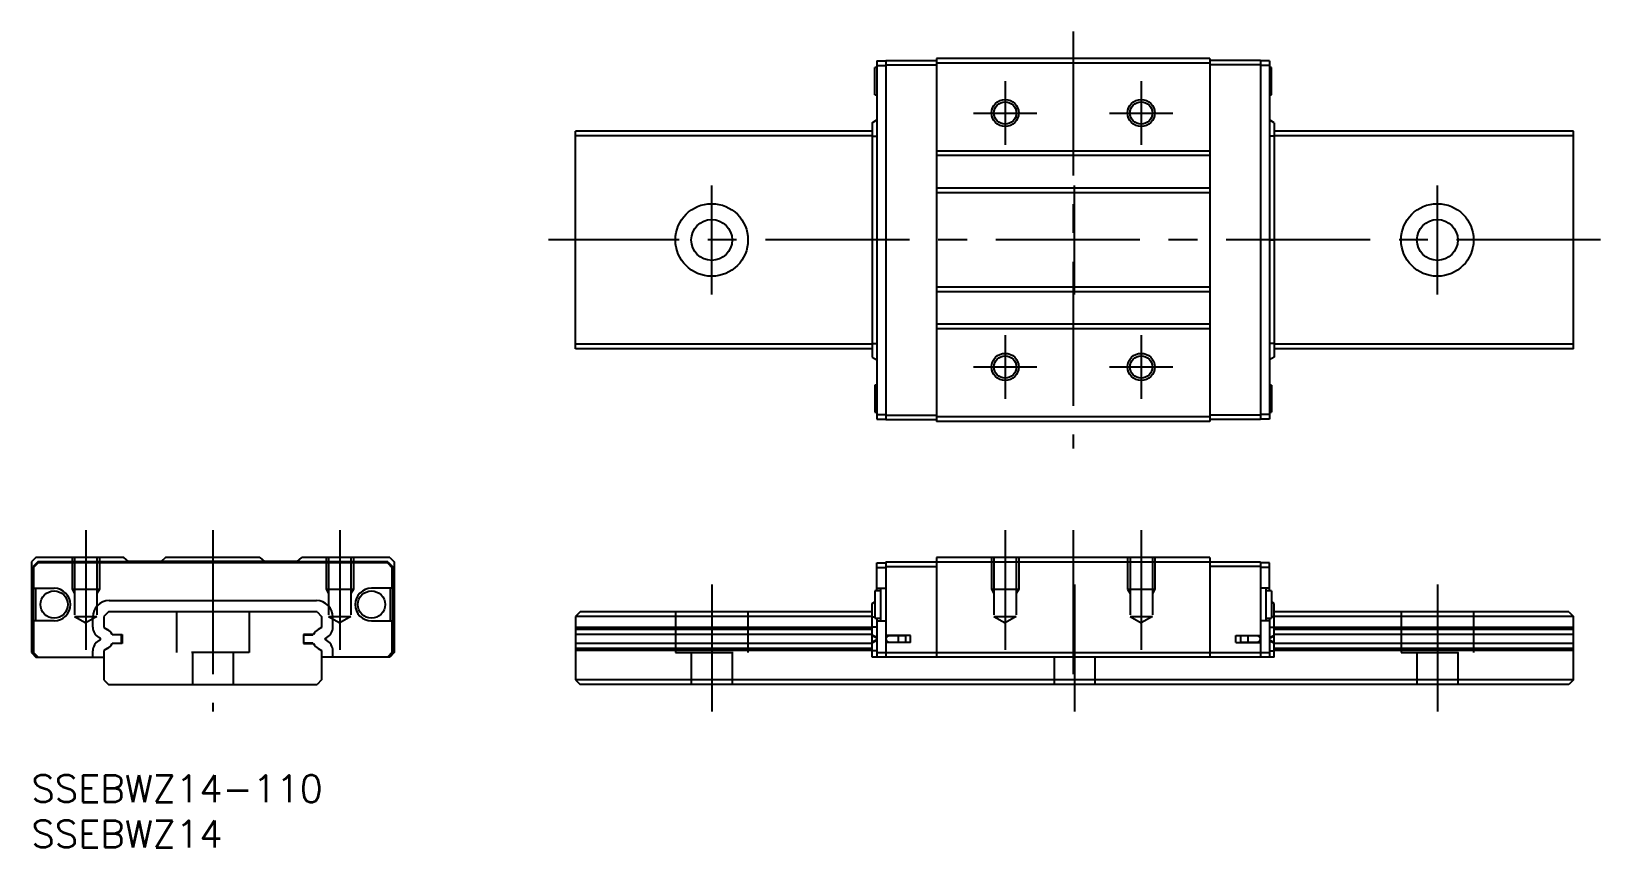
# Model space of a CAD drawing. Extents: x 0 to 173, y -8 to 82.
import ezdxf

# ---------------------------------------------------------------- set-up
doc = ezdxf.new("R2010")
doc.units = 0
doc.header["$LTSCALE"] = 0.5
doc.linetypes.add('CENTER', pattern=[50.8, 31.75, -6.35, 6.35, -6.35])
doc.linetypes.add('DASHED', pattern=[19.05, 12.7, -6.35])
for name, color, linetype in [('MSM_CENTER', 1, 'CENTER'), ('MSM_CONTINUOUS', 7, 'CONTINUOUS'), ('MSM_DASHED', 4, 'DASHED'), ('MSM_NARROW', 5, 'CONTINUOUS'), ('MSM_PART_NUMBER', 7, 'CONTINUOUS')]:
    doc.layers.add(name, color=color, linetype=linetype)
doc.styles.get("Standard").update_dxf_attribs({"font": 'txt.shx', "height": 3, "bigfont": 'bigfont.shx'})

# ---------------------------------------------------------------- blocks, each defined once
blk = doc.blocks.new('*U2')
at = {"layer": 'MSM_PART_NUMBER'}
blk.add_text('SSEBWZ14-110', height=3, dxfattribs=at).set_placement((0, -3))
blk = doc.blocks.new('*U3')
at = {"layer": 'MSM_PART_NUMBER'}
blk.add_text('SSEBWZ14', height=3, dxfattribs=at).set_placement((0, -8))

msp = doc.modelspace()

# ---------------------------------------------------------------- linework, layer by layer
at = {"layer": 'MSM_CENTER'}
for p, q in [((114.85, 82), (114.85, 36)), ((107.35, 76.5), (107.35, 69.5)), ((122.35, 76.5), (122.35, 69.5)), ((103.85, 73), (110.85, 73)), ((118.85, 73), (125.85, 73)), ((75, 53), (75, 65)), ((115, 53), (115, 65)), ((155, 53), (155, 65)), ((173, 59), (57, 59)), ((107.35, 48.5), (107.35, 41.5)), ((122.35, 48.5), (122.35, 41.5)), ((103.85, 45), (110.85, 45)), ((118.85, 45), (125.85, 45)), ((6, 27), (6, 13.790148)), ((20, 27), (20, 7)), ((34, 27), (34, 13.790148)), ((107.35, 27), (107.35, 13.790148)), ((114.85, 27), (114.85, 10)), ((122.35, 27), (122.35, 13.790148)), ((75, 21), (75, 7)), ((115, 21), (115, 7)), ((155, 21), (155, 7))]:
    msp.add_line(p, q, dxfattribs=at)
at = {"layer": 'MSM_CONTINUOUS'}
for p, q in [((93.2, 78), (93, 78)), ((93, 75), (93, 78)), ((93.2, 78.75), (93.2, 39.25)), ((93.2, 78.75), (94.2, 78.75)), ((93.2, 78.25), (94.2, 78.25)), ((94.2, 78.8), (94.2, 39.2)), ((94.2, 78.8), (99.8, 78.8)), ((94.2, 78.3), (99.8, 78.3)), ((99.8, 79), (99.8, 39)), ((129.9, 79), (99.8, 79)), ((129.9, 78.5), (99.8, 78.5)), ((129.9, 79), (129.9, 39)), ((135.5, 78.8), (129.9, 78.8)), ((135.5, 78.3), (129.9, 78.3)), ((135.5, 78.8), (135.5, 39.2)), ((136.5, 78.75), (135.5, 78.75)), ((136.5, 78.25), (135.5, 78.25)), ((136.5, 78.75), (136.5, 39.25)), ((136.7, 78), (136.5, 78)), ((136.7, 75), (136.7, 78)), ((93, 75), (93.2, 75)), ((136.5, 75), (136.7, 75)), ((92.7, 71), (60, 71)), ((60, 47), (60, 71)), ((92.7, 71.93), (93.2, 72.23)), ((92.7, 71.93), (92.7, 46.07)), ((137, 71.93), (136.5, 72.23)), ((137, 71.93), (137, 46.07)), ((170, 71), (137, 71)), ((170, 47), (170, 71)), ((92.7, 70.5), (60, 70.5)), ((92.7, 70.43), (93.2, 70.43)), ((137, 70.43), (136.5, 70.43)), ((170, 70.5), (137, 70.5)), ((129.9, 68.8), (99.8, 68.8)), ((129.9, 68.3), (99.8, 68.3)), ((129.9, 64.7), (99.8, 64.7)), ((129.9, 64.2), (99.8, 64.2)), ((93.2, 59), (92.7, 59)), ((136.5, 59), (137, 59)), ((129.9, 53.8), (99.8, 53.8)), ((129.9, 53.3), (99.8, 53.3)), ((129.9, 49.7), (99.8, 49.7)), ((129.9, 49.2), (99.8, 49.2)), ((92.7, 47.5), (60, 47.5)), ((92.7, 47), (60, 47)), ((92.7, 47.57), (93.2, 47.57)), ((137, 47.57), (136.5, 47.57)), ((170, 47.5), (137, 47.5)), ((170, 47), (137, 47)), ((92.7, 46.07), (93.2, 45.77)), ((137, 46.07), (136.5, 45.77)), ((93, 43), (93, 40)), ((93.2, 43), (93, 43)), ((136.7, 43), (136.5, 43)), ((136.7, 43), (136.7, 40)), ((93, 40), (93.2, 40)), ((136.5, 40), (136.7, 40)), ((93.2, 39.75), (94.2, 39.75)), ((93.2, 39.25), (94.2, 39.25)), ((94.2, 39.7), (99.8, 39.7)), ((94.2, 39.2), (99.8, 39.2)), ((129.9, 39.5), (99.8, 39.5)), ((129.9, 39), (99.8, 39)), ((135.5, 39.7), (129.9, 39.7)), ((135.5, 39.2), (129.9, 39.2)), ((136.5, 39.75), (135.5, 39.75)), ((136.5, 39.25), (135.5, 39.25)), ((0.5, 24), (0, 23.5)), ((0, 23.5), (0, 13.5)), ((0.7, 23.5), (0.2, 23)), ((0.2, 23), (0.2, 13.5)), ((0.75, 23.4), (0.25, 22.9)), ((0.25, 22.9), (0.25, 20.6)), ((10.2, 24), (0.5, 24)), ((39.3, 23.5), (0.7, 23.5)), ((39.25, 23.4), (0.75, 23.4)), ((10.7, 23.55), (10.2, 24)), ((29.3, 23.55), (10.7, 23.55)), ((14.8, 24), (14.3, 23.55)), ((25.2, 24), (14.8, 24)), ((25.2, 24), (25.7, 23.55)), ((29.3, 23.55), (29.8, 24)), ((39.5, 24), (29.8, 24)), ((39.25, 23.4), (39.75, 22.9)), ((39.3, 23.5), (39.8, 23)), ((39.5, 24), (40, 23.5)), ((39.75, 22.9), (39.75, 20.6)), ((39.8, 23), (39.8, 13.5)), ((40, 23.5), (40, 13.5)), ((93.2, 20.3), (93.2, 23.4)), ((93.2, 23.4), (94.2, 23.4)), ((93.2, 22.9), (94.2, 22.9)), ((94.2, 23.5), (135.5, 23.5)), ((94.2, 23.5), (94.2, 13)), ((94.2, 23), (99.8, 23)), ((129.9, 24), (99.8, 24)), ((99.8, 24), (99.8, 13)), ((129.9, 24), (129.9, 13)), ((135.5, 23), (129.9, 23)), ((135.5, 23.5), (135.5, 13)), ((136.5, 23.4), (135.5, 23.4)), ((136.5, 22.9), (135.5, 22.9)), ((136.5, 20.3), (136.5, 23.4)), ((0.25, 20.6), (2.5, 20.6)), ((0.45, 20.6), (0.45, 17)), ((8.57, 19.23), (31.43, 19.23)), ((20, 19.23), (20, 18.93)), ((39.75, 20.6), (37.5, 20.6)), ((39.55, 20.6), (39.55, 17)), ((92.7, 18.93), (93, 19.11)), ((93.6, 20.3), (93, 20.3)), ((93, 20.3), (93, 17.3)), ((93.2, 20.6), (94.2, 20.6)), ((93.6, 20.6), (93.6, 17)), ((136.5, 20.6), (135.5, 20.6)), ((136.1, 20.6), (136.1, 17)), ((136.7, 20.3), (136.1, 20.3)), ((136.7, 20.3), (136.7, 17.3)), ((137, 18.93), (136.7, 19.11)), ((6.77, 16.305322), (6.77, 17.43)), ((8.5, 18), (8, 17.5)), ((8, 17.5), (8, 16.264907)), ((31.5, 18), (8.5, 18)), ((31.5, 18), (32, 17.5)), ((32, 17.5), (32, 16.264907)), ((33.23, 16.305322), (33.23, 17.43)), ((60.5, 18), (60, 17.5)), ((92.7, 17.5), (60, 17.5)), ((60, 17.5), (60, 10.5)), ((92.7, 18), (60.5, 18)), ((92.7, 13), (92.7, 18.93)), ((92.7, 17.43), (93, 17.43)), ((93, 17.3), (93.6, 17.3)), ((93.2, 17.3), (93.2, 13)), ((136.1, 17.3), (136.7, 17.3)), ((136.5, 17.3), (136.5, 13)), ((137, 17.43), (136.7, 17.43)), ((137, 13), (137, 18.93)), ((169.5, 18), (137, 18)), ((170, 17.5), (137, 17.5)), ((169.5, 18), (170, 17.5)), ((170, 10.5), (170, 17.5)), ((0.25, 17), (0.25, 13.5)), ((2.5, 17), (0.25, 17)), ((8, 16.264907), (8.3685, 16.052154)), ((32, 16.264907), (31.6315, 16.052154)), ((37.5, 17), (39.75, 17)), ((39.75, 17), (39.75, 13.5)), ((92.7, 16.264907), (60, 16.264907)), ((92.7, 16.052154), (60, 16.052154)), ((93.2, 16.305322), (92.7, 16.305322)), ((93.2, 17), (94.2, 17)), ((136.5, 17), (135.5, 17)), ((136.5, 16.305322), (137, 16.305322)), ((170, 16.264907), (137, 16.264907)), ((170, 16.052154), (137, 16.052154)), ((0.2, 15.4), (0.25, 15.4)), ((0.2, 14.6), (0.25, 14.6)), ((7.580883, 15.086603), (7.42, 15.179489)), ((7.42, 14.820511), (7.580883, 14.913397)), ((8.3685, 13.947846), (8, 13.735093)), ((8.888805, 15.5), (10, 15.5)), ((10, 14.5), (8.888805, 14.5)), ((8.966567, 14.499956), (8.988891, 14.549998)), ((8.9889, 15.450006), (8.966568, 15.500056)), ((8.988886, 14.55), (9.95, 14.55)), ((9.95, 15.45), (8.988894, 15.45)), ((9.95, 14.55), (9.95, 15.45)), ((10, 15.5), (10, 14.5)), ((30, 15.5), (30, 14.5)), ((31.111195, 15.5), (30, 15.5)), ((30, 14.5), (31.111195, 14.5)), ((30.05, 15.45), (31.011106, 15.45)), ((30.05, 14.55), (30.05, 15.45)), ((31.011114, 14.55), (30.05, 14.55)), ((31.0111, 15.450006), (31.033432, 15.500056)), ((31.033433, 14.499956), (31.011109, 14.549998)), ((31.6315, 13.947846), (32, 13.735093)), ((32.419117, 15.086603), (32.58, 15.179489)), ((32.58, 14.820511), (32.419117, 14.913397)), ((39.8, 15.4), (39.75, 15.4)), ((39.8, 14.6), (39.75, 14.6)), ((92.7, 15.5), (60, 15.5)), ((92.7, 14.5), (60, 14.5)), ((92.7, 13.947846), (60, 13.947846)), ((93.2, 15.179489), (92.7, 15.439296)), ((93.2, 15.086603), (92.7, 15.34641)), ((93.2, 14.913397), (92.7, 14.65359)), ((93.2, 14.820511), (92.7, 14.560704)), ((96.9, 15.4), (94.2, 15.4)), ((96.9, 14.6), (94.2, 14.6)), ((96.4, 15.35), (94.55, 15.35)), ((94.55, 14.65), (96.4, 14.65)), ((95, 15.35), (95, 15.4)), ((95, 14.6), (95, 14.65)), ((95.460586, 15.35), (95.460586, 15.4)), ((95.460586, 14.6), (95.460586, 14.65)), ((95.6, 14.65), (95.6, 15.35)), ((96.4, 14.65), (96.4, 15.35)), ((96.9, 14.6), (96.9, 15.4)), ((132.8, 14.6), (132.8, 15.4)), ((132.8, 15.4), (135.5, 15.4)), ((132.8, 14.6), (135.5, 14.6)), ((133.3, 15.35), (133.3, 14.65)), ((135.15, 15.35), (133.3, 15.35)), ((133.3, 14.65), (135.15, 14.65)), ((134.1, 15.35), (134.1, 14.65)), ((134.239414, 15.35), (134.239414, 15.4)), ((134.239414, 14.6), (134.239414, 14.65)), ((134.7, 15.35), (134.7, 15.4)), ((134.7, 14.6), (134.7, 14.65)), ((136.5, 15.179489), (137, 15.439296)), ((136.5, 15.086603), (137, 15.34641)), ((136.5, 14.913397), (137, 14.65359)), ((136.5, 14.820511), (137, 14.560704)), ((170, 15.5), (137, 15.5)), ((170, 14.5), (137, 14.5)), ((170, 13.947846), (137, 13.947846)), ((0, 13.5), (0.5, 13)), ((0.2, 13.5), (0.7, 13)), ((0.25, 13.5), (0.75, 13)), ((0.5, 13), (8, 13)), ((6.77, 13), (6.77, 13.694678)), ((8, 13.735093), (8, 10.5)), ((32, 13.735093), (32, 10.5)), ((39.5, 13), (32, 13)), ((33.23, 13), (33.23, 13.694678)), ((39.75, 13.5), (39.25, 13)), ((39.8, 13.5), (39.3, 13)), ((40, 13.5), (39.5, 13)), ((92.7, 13.735093), (60, 13.735093)), ((93.2, 13.694678), (92.7, 13.694678)), ((137, 13), (92.7, 13)), ((93.2, 13.5), (136.5, 13.5)), ((136.5, 13.694678), (137, 13.694678)), ((170, 13.735093), (137, 13.735093)), ((8, 10.5), (8.5, 10)), ((32, 10.5), (31.5, 10)), ((170, 10.5), (60, 10.5)), ((60, 10.5), (60.5, 10)), ((170, 10.5), (169.5, 10)), ((8.5, 10), (31.5, 10)), ((169.5, 10), (60.5, 10))]:
    msp.add_line(p, q, dxfattribs=at)
for centre, radius in [((107.35, 73), 1.2295), ((122.35, 73), 1.2295), ((75, 59), 4), ((155, 59), 4), ((75, 59), 2.25), ((155, 59), 2.25), ((107.35, 45), 1.2295), ((122.35, 45), 1.2295), ((2.5, 18.8), 1.5), ((37.5, 18.8), 1.5)]:
    msp.add_circle(centre, radius, dxfattribs=at)
for centre, radius, start, end in [((2.5, 18.8), 1.8, 270, 90), ((8.570026, 17.429974), 1.800026, 90.000832, 179.999168), ((31.429974, 17.429974), 1.800026, 0.000832, 89.999168), ((37.5, 18.8), 1.8, 90, 270), ((8.07, 16.305322), 1.3, 180, 240), ((7.7085, 14.909), 1.32, 26.597961, 60), ((32.2915, 14.909), 1.32, 120, 153.402039), ((31.93, 16.305322), 1.3, 300, 0), ((8.07, 13.694678), 1.3, 120, 180), ((7.530883, 15), 0.1, 300, 60), ((7.7085, 15.091), 1.32, 300, 333.402039), ((32.2915, 15.091), 1.32, 206.597961, 240), ((32.469117, 15), 0.1, 120, 240), ((31.93, 13.694678), 1.3, 0, 60), ((94.55, 15), 0.35, 90, 270), ((135.15, 15), 0.35, 270, 90)]:
    msp.add_arc(centre, radius, start, end, dxfattribs=at)
at = {"layer": 'MSM_DASHED'}
for p, q in [((4.5, 24), (4.5, 20.5)), ((4.7705, 24), (4.7705, 17.5)), ((7.2295, 24), (7.2295, 17.5)), ((7.5, 24), (7.5, 20.5)), ((32.5, 24), (32.5, 20.5)), ((32.7705, 24), (32.7705, 17.5)), ((35.2295, 24), (35.2295, 17.5)), ((35.5, 24), (35.5, 20.5)), ((105.85, 24), (105.85, 20.5)), ((106.1205, 24), (106.1205, 17.5)), ((108.5795, 24), (108.5795, 17.5)), ((108.85, 24), (108.85, 20.5)), ((120.85, 24), (120.85, 20.5)), ((121.1205, 24), (121.1205, 17.5)), ((123.5795, 24), (123.5795, 17.5)), ((123.85, 24), (123.85, 20.5)), ((4.5, 20.5), (4.7705, 20.03148)), ((4.5, 20.5), (7.5, 20.5)), ((7.5, 20.5), (7.2295, 20.03148)), ((32.5, 20.5), (32.7705, 20.03148)), ((32.5, 20.5), (35.5, 20.5)), ((35.5, 20.5), (35.2295, 20.03148)), ((105.85, 20.5), (106.1205, 20.03148)), ((105.85, 20.5), (108.85, 20.5)), ((108.85, 20.5), (108.5795, 20.03148)), ((120.85, 20.5), (121.1205, 20.03148)), ((120.85, 20.5), (123.85, 20.5)), ((123.85, 20.5), (123.5795, 20.03148)), ((4.7705, 17.5), (7.2295, 17.5)), ((4.7705, 17.5), (6, 16.790148)), ((7.2295, 17.5), (6, 16.790148)), ((16, 18), (16, 13.5)), ((24, 18), (24, 13.5)), ((32.7705, 17.5), (35.2295, 17.5)), ((32.7705, 17.5), (34, 16.790148)), ((35.2295, 17.5), (34, 16.790148)), ((71, 18), (71, 13.5)), ((79, 18), (79, 13.5)), ((106.1205, 17.5), (108.5795, 17.5)), ((106.1205, 17.5), (107.35, 16.790148)), ((108.5795, 17.5), (107.35, 16.790148)), ((121.1205, 17.5), (123.5795, 17.5)), ((121.1205, 17.5), (122.35, 16.790148)), ((123.5795, 17.5), (122.35, 16.790148)), ((151, 18), (151, 13.5)), ((159, 18), (159, 13.5)), ((24, 13.5), (16, 13.5)), ((17.75, 13.5), (17.75, 10)), ((22.25, 13.5), (22.25, 10)), ((71, 13.5), (79, 13.5)), ((72.75, 13.5), (72.75, 10)), ((77.25, 13.5), (77.25, 10)), ((112.75, 13), (112.75, 10)), ((117.25, 13), (117.25, 10)), ((151, 13.5), (159, 13.5)), ((152.75, 13.5), (152.75, 10)), ((157.25, 13.5), (157.25, 10))]:
    msp.add_line(p, q, dxfattribs=at)
at = {"layer": 'MSM_NARROW'}
for centre in [(107.35, 73), (122.35, 73), (107.35, 45), (122.35, 45)]:
    msp.add_circle(centre, 1.5, dxfattribs=at)

# ---------------------------------------------------------------- block references
at = {"layer": 'MSM_CONTINUOUS'}
for name in ['*U2', '*U3']:
    msp.add_blockref(name, (0, 0), dxfattribs=at)

doc.saveas('drawing.dxf')
